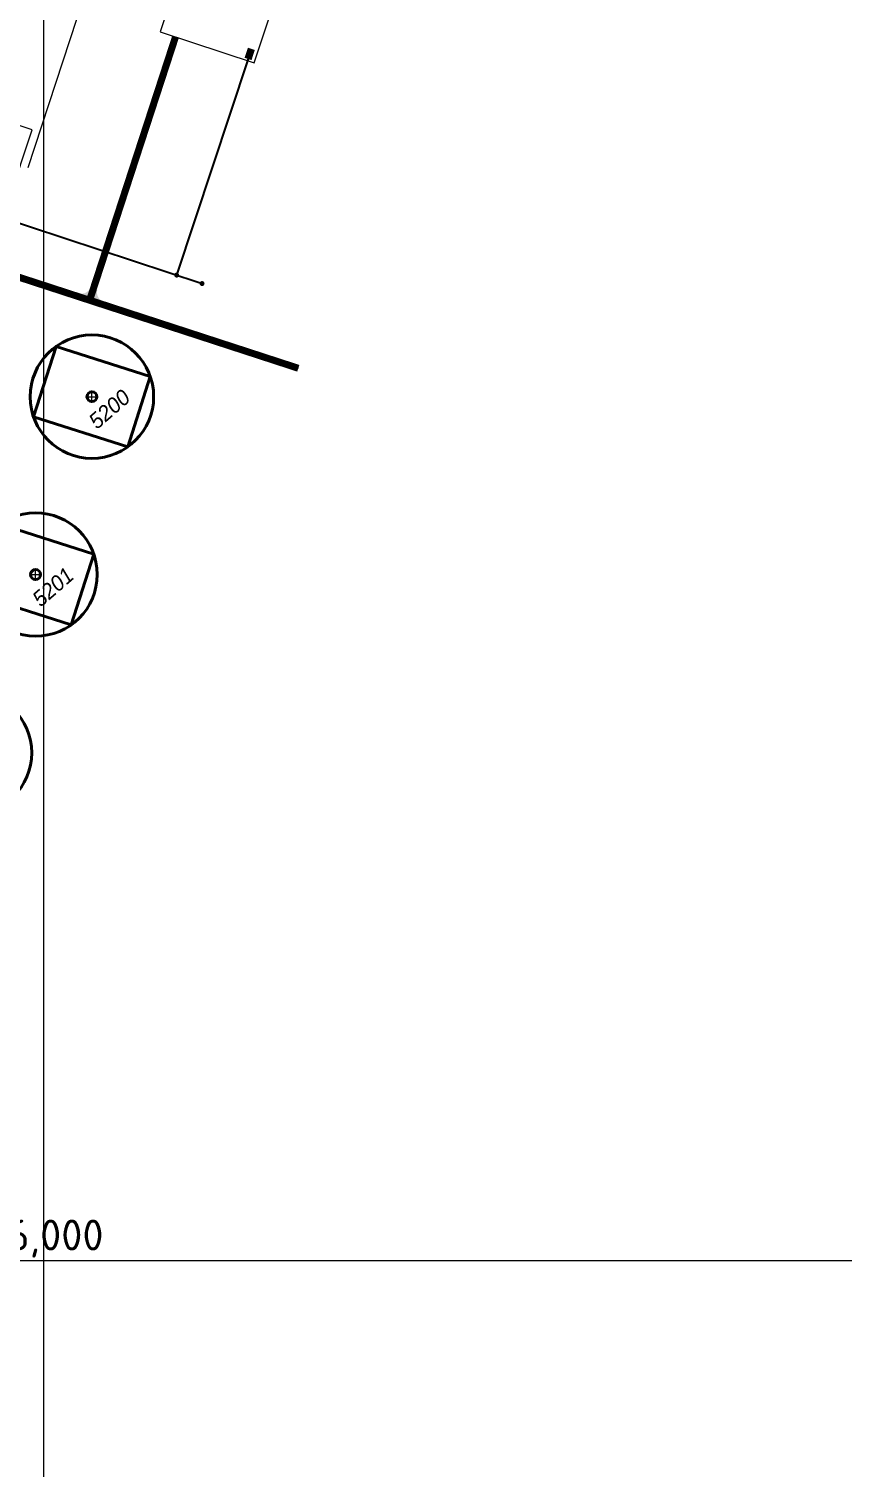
# Model space of a CAD drawing. Header units: millimetres. Extents: x 519 to 9564855, y -810 to 5021775.
# Drawn here: x 9545988 to 9546648, y 4995832 to 4996998 of the extents above; entities that cross this region are included whole.
import ezdxf

# ---------------------------------------------------------------- set-up
doc = ezdxf.new("R2010")
doc.units = ezdxf.units.MM
doc.header["$LTSCALE"] = 2
doc.header["$MEASUREMENT"] = 0
doc.header["$PDMODE"] = 2
doc.header["$PDSIZE"] = 5
for name, color, linetype in [('Existing roads', 41, 'Continuous'), ('GRID_PULKOVO', 7, 'Continuous'), ('OilColl&Flowlines', 3, 'Continuous'), ('Stage VII wells', 9, 'Continuous'), ('Скважины 2019г.', 241, 'Continuous')]:
    doc.layers.add(name, color=color, linetype=linetype)
for name, color, linetype, lineweight in [('Скважины на 2026', 222, 'Continuous', 50), ('Электро', 1, 'Continuous', 30), ('Электроснаб', 1, 'Continuous', 18), ('Электроснабжене', 1, 'Continuous', 18)]:
    doc.layers.add(name, color=color, linetype=linetype, lineweight=lineweight)
doc.styles.add('Elect', font='isocpeur.ttf')
doc.styles.add('Line_GUGK', font='')
doc.styles.get('Line_GUGK').set_extended_font_data('Bm431', italic=True)

msp = doc.modelspace()

# ---------------------------------------------------------------- hatches: boundary and pattern name
at = {"layer": 'Existing roads', "lineweight": 0}
msp.add_hatch(color=256, dxfattribs=at).paths.add_polyline_path([(9546048.39889, 4996777.24927, -0.4068460338), (9546043.57739, 4996786.54531), (9546037.87659, 4996788.4316, -0.4068460339), (9546028.46193, 4996783.84605)])
at = {"layer": 'Электро'}
msp.add_hatch(color=256, dxfattribs=at).paths.add_polyline_path([(9546162.86184, 4996974.55138), (9546168.47407, 4996972.6944), (9546171.1813, 4996980.87625), (9546165.56907, 4996982.73324)])
at = {"layer": 'Электроснаб', "lineweight": 0}
msp.add_hatch(color=1, dxfattribs=at).paths.add_polyline_path([(9546162.86184, 4996974.55138), (9546168.47407, 4996972.6944), (9546171.1813, 4996980.87625), (9546165.56907, 4996982.73324)])
at = {"layer": 'Электроснабжене', "lineweight": 0}
msp.add_hatch(color=1, dxfattribs=at).paths.add_polyline_path([(9546162.86184, 4996974.55138), (9546168.47407, 4996972.6944), (9546171.1813, 4996980.87625), (9546165.56907, 4996982.73324)])

# ---------------------------------------------------------------- linework, layer by layer
at = {"layer": 'Existing roads', "linetype": 'ByBlock', "lineweight": 0}
for p, q in [((9546105.82567, 4996991.35728), (9546036.40373, 4996778.44369)), ((9545789.31526, 4996859.00859), (9546206.3473, 4996723.03242))]:
    msp.add_line(p, q, dxfattribs=at)
at = {"layer": 'Existing roads', "lineweight": 0, "const_width": 5.7, "flags": 128}
for points in [[(9546106.89876, 4996991.50221), (9546037.33098, 4996778.14136)], [(9545789.31526, 4996859.00859), (9546206.3473, 4996723.03242)]]:
    msp.add_lwpolyline(points, dxfattribs=at)
at = {"layer": 'GRID_PULKOVO', "lineweight": 0}
for p, q in [((9546000, 5010000), (9546000, 4992000)), ((9533000, 4996000), (9548000, 4996000))]:
    msp.add_line(p, q, dxfattribs=at)
at = {"layer": 'OilColl&Flowlines', "linetype": 'ByBlock', "lineweight": 0, "ltscale": 25}
msp.add_line((9545987.50272, 4996885.8197), (9546053.19735, 4997086.70723), dxfattribs=at)
at = {"layer": 'Stage VII wells', "color": 0, "linetype": 'ByBlock', "lineweight": 0}
msp.add_lwpolyline([(9546094.58202, 4996995.5776), (9546170.56255, 4996970.43702), (9546189.41798, 4997027.42241), (9546113.43745, 4997052.56299)], close=True, dxfattribs=at)
at = {"layer": 'Скважины 2019г.', "color": 0, "linetype": 'ByBlock', "lineweight": 0}
msp.add_lwpolyline([(9545895.99664, 4996884.49649), (9545971.94031, 4996859.34576), (9545990.80336, 4996916.30351), (9545914.85969, 4996941.45424)], close=True, dxfattribs=at)
at = {"layer": 'Скважины на 2026', "linetype": 'ByBlock', "ltscale": 50}
for points in [[(9545991.97913, 4996683.56257), (9546068.20178, 4996659.27044), (9546086.42087, 4996716.43743), (9546010.19822, 4996740.72956)], [(9545946.27913, 4996539.46257), (9546022.50178, 4996515.17044), (9546040.72087, 4996572.33743), (9545964.49822, 4996596.62956)]]:
    msp.add_lwpolyline(points, close=True, dxfattribs=at)
for centre in [(9546039.2, 4996700), (9545993.5, 4996555.9), (9545940.4, 4996411.4)]:
    msp.add_circle(centre, 50, dxfattribs=at)
at = {"layer": 'Скважины на 2026', "linetype": 'ByBlock'}
for centre in [(9546039.2, 4996700), (9545993.5, 4996555.9)]:
    msp.add_circle(centre, 4, dxfattribs=at)
at = {"layer": 'Скважины на 2026', "linetype": 'ByBlock', "lineweight": 0}
for p in [(9546039.2, 4996700), (9545993.5, 4996555.9)]:
    msp.add_point(p, dxfattribs=at)
at = {"layer": 'Электро'}
for p, q in [((9545487.11451, 4997003.6887, 0), (9546128.4015, 4996791.6855, 0)), ((9546165.75699, 4996973.64664, 0), (9546107.80258, 4996798.4953, 0))]:
    msp.add_line(p, q, dxfattribs=at)
at = {"layer": 'Электро', "linetype": 'ByBlock', "lineweight": 0, "const_width": 2, "elevation": 0}
for points in [[(9546106.80258, 4996798.4953, 1), (9546108.80258, 4996798.4953, 1)], [(9546127.4015, 4996791.6855, 1), (9546129.4015, 4996791.6855, 1)]]:
    msp.add_lwpolyline(points, format="xyb", close=True, dxfattribs=at)
at = {"layer": 'Электроснаб', "color": 1, "lineweight": 0}
msp.add_line((9546165.75699, 4996973.64664, 0), (9546107.80258, 4996798.4953, 0), dxfattribs=at)
at = {"layer": 'Электроснабжене', "color": 1, "lineweight": 0}
msp.add_line((9546165.75699, 4996973.64664, 0), (9546107.80258, 4996798.4953, 0), dxfattribs=at)

# ---------------------------------------------------------------- texts
at = {"layer": 'GRID_PULKOVO', "lineweight": 0, "style": 'Elect'}
msp.add_text('4,996,000', height=25, rotation=0.00000003, dxfattribs=at).set_placement((9545906.41713, 4996008.2652))
at = {"layer": 'Скважины на 2026', "linetype": 'ByBlock', "style": 'Line_GUGK'}
for s, p in [('5200', (9546043.35466, 4996673.05423)), ('5201', (9545997.65466, 4996528.95423))]:
    msp.add_text(s, height=12.5, rotation=41, dxfattribs=at).set_placement(p)

doc.saveas('drawing.dxf')
